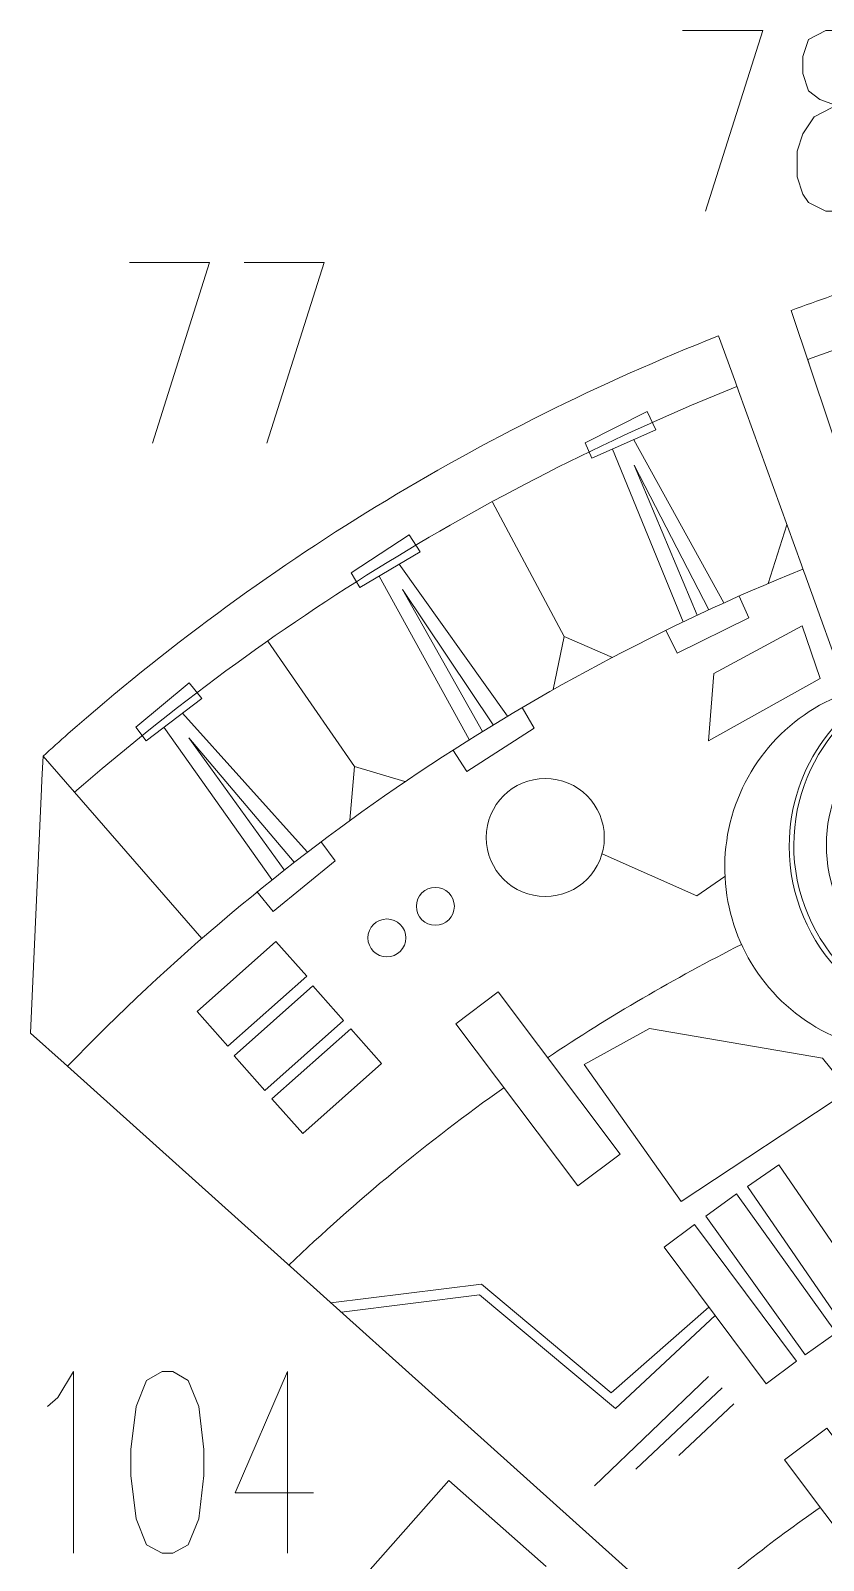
# Model space of a CAD drawing. Header units: millimetres. Extents: x -182 to 179, y -139 to 136.
# Drawn here: x -100.8 to -51, y 39.9 to 135.9 of the extents above; entities that cross this region are included whole.
import ezdxf

# ---------------------------------------------------------------- set-up
doc = ezdxf.new("R2010")
doc.units = ezdxf.units.MM
doc.header["$MEASUREMENT"] = 0
doc.layers.add('Layer 1', color=7, linetype='Continuous')

msp = doc.modelspace()

# ---------------------------------------------------------------- linework, layer by layer
at = {"layer": 'Layer 1', "color": 1, "lineweight": 9}
msp.add_ellipse((-68.477, 85.2337), major_axis=(0, 3.7042), ratio=1, dxfattribs=at)
at = {"layer": 'Layer 1', "color": 5, "lineweight": 9}
for centre in [(-75.3713, 80.9155), (-78.414, 78.9311)]:
    msp.add_ellipse(centre, major_axis=(0, 1.1906), ratio=1, dxfattribs=at)
at = {"layer": 'Layer 1', "color": 1, "lineweight": 9}
for points, knots in [([(-59.8632, 135.8757), (-59.8632, 135.8757), (-54.8321, 135.8757), (-54.8321, 135.8757), (-54.8321, 135.8757), (-54.8321, 135.8757), (-58.4196, 124.5458), (-58.4196, 124.5458)], [0, 0, 0, 0, 0.3333333, 0.3333333, 0.3333333, 0.3333333, 1, 1, 1, 1]), ([(-50.8783, 135.8757), (-50.8783, 135.8757), (-51.9556, 135.3253), (-51.9556, 135.3253), (-51.9556, 135.3253), (-51.9556, 135.3253), (-52.3219, 134.2571), (-52.3219, 134.2571), (-52.3219, 134.2571), (-52.3219, 134.2571), (-52.3219, 133.1727), (-52.3219, 133.1727), (-52.3219, 133.1727), (-52.3219, 133.1727), (-51.9556, 132.0883), (-51.9556, 132.0883), (-51.9556, 132.0883), (-51.9556, 132.0883), (-51.2446, 131.5542), (-51.2446, 131.5542), (-51.2446, 131.5542), (-51.2446, 131.5542), (-49.801, 131.0201), (-49.801, 131.0201), (-49.801, 131.0201), (-49.801, 131.0201), (-48.7237, 130.4697), (-48.7237, 130.4697), (-48.7237, 130.4697), (-48.7237, 130.4697), (-48.0126, 129.4015), (-48.0126, 129.4015), (-48.0126, 129.4015), (-48.0126, 129.4015), (-47.6463, 128.3171), (-47.6463, 128.3171), (-47.6463, 128.3171), (-47.6463, 128.3171), (-47.6463, 126.6986), (-47.6463, 126.6986), (-47.6463, 126.6986), (-47.6463, 126.6986), (-48.0126, 125.6141), (-48.0126, 125.6141), (-48.0126, 125.6141), (-48.0126, 125.6141), (-48.3681, 125.08), (-48.3681, 125.08), (-48.3681, 125.08), (-48.3681, 125.08), (-49.4455, 124.5458), (-49.4455, 124.5458), (-49.4455, 124.5458), (-49.4455, 124.5458), (-50.8783, 124.5458), (-50.8783, 124.5458), (-50.8783, 124.5458), (-50.8783, 124.5458), (-51.9556, 125.08), (-51.9556, 125.08), (-51.9556, 125.08), (-51.9556, 125.08), (-52.3219, 125.6141), (-52.3219, 125.6141), (-52.3219, 125.6141), (-52.3219, 125.6141), (-52.6774, 126.6986), (-52.6774, 126.6986), (-52.6774, 126.6986), (-52.6774, 126.6986), (-52.6774, 128.3171), (-52.6774, 128.3171), (-52.6774, 128.3171), (-52.6774, 128.3171), (-52.3219, 129.4015), (-52.3219, 129.4015), (-52.3219, 129.4015), (-52.3219, 129.4015), (-51.6001, 130.4697), (-51.6001, 130.4697), (-51.6001, 130.4697), (-51.6001, 130.4697), (-50.5228, 131.0201), (-50.5228, 131.0201), (-50.5228, 131.0201), (-50.5228, 131.0201), (-49.0899, 131.5542), (-49.0899, 131.5542), (-49.0899, 131.5542), (-49.0899, 131.5542), (-48.3681, 132.0883), (-48.3681, 132.0883), (-48.3681, 132.0883), (-48.3681, 132.0883), (-48.0126, 133.1727), (-48.0126, 133.1727), (-48.0126, 133.1727), (-48.0126, 133.1727), (-48.0126, 134.2571), (-48.0126, 134.2571), (-48.0126, 134.2571), (-48.0126, 134.2571), (-48.3681, 135.3253), (-48.3681, 135.3253), (-48.3681, 135.3253), (-48.3681, 135.3253), (-49.4455, 135.8757), (-49.4455, 135.8757), (-49.4455, 135.8757), (-49.4455, 135.8757), (-50.8783, 135.8757), (-50.8783, 135.8757)], [0, 0, 0, 0, 0.0344828, 0.0344828, 0.0344828, 0.0344828, 0.0689655, 0.0689655, 0.0689655, 0.0689655, 0.1034483, 0.1034483, 0.1034483, 0.1034483, 0.137931, 0.137931, 0.137931, 0.137931, 0.1724138, 0.1724138, 0.1724138, 0.1724138, 0.2068966, 0.2068966, 0.2068966, 0.2068966, 0.2413793, 0.2413793, 0.2413793, 0.2413793, 0.2758621, 0.2758621, 0.2758621, 0.2758621, 0.3103448, 0.3103448, 0.3103448, 0.3103448, 0.3448276, 0.3448276, 0.3448276, 0.3448276, 0.3793103, 0.3793103, 0.3793103, 0.3793103, 0.4137931, 0.4137931, 0.4137931, 0.4137931, 0.4482759, 0.4482759, 0.4482759, 0.4482759, 0.4827586, 0.4827586, 0.4827586, 0.4827586, 0.5172414, 0.5172414, 0.5172414, 0.5172414, 0.5517241, 0.5517241, 0.5517241, 0.5517241, 0.5862069, 0.5862069, 0.5862069, 0.5862069, 0.6206897, 0.6206897, 0.6206897, 0.6206897, 0.6551724, 0.6551724, 0.6551724, 0.6551724, 0.6896552, 0.6896552, 0.6896552, 0.6896552, 0.7241379, 0.7241379, 0.7241379, 0.7241379, 0.7586207, 0.7586207, 0.7586207, 0.7586207, 0.7931034, 0.7931034, 0.7931034, 0.7931034, 0.8275862, 0.8275862, 0.8275862, 0.8275862, 0.862069, 0.862069, 0.862069, 0.862069, 0.8965517, 0.8965517, 0.8965517, 0.8965517, 0.9310345, 0.9310345, 0.9310345, 0.9310345, 1, 1, 1, 1]), ([(-94.5635, 121.3115), (-94.5635, 121.3115), (-89.5324, 121.3115), (-89.5324, 121.3115), (-89.5324, 121.3115), (-89.5324, 121.3115), (-93.1199, 109.9818), (-93.1199, 109.9818)], [0, 0, 0, 0, 0.3333333, 0.3333333, 0.3333333, 0.3333333, 1, 1, 1, 1]), ([(-87.3777, 121.3115), (-87.3777, 121.3115), (-82.3466, 121.3115), (-82.3466, 121.3115), (-82.3466, 121.3115), (-82.3466, 121.3115), (-85.9449, 109.9818), (-85.9449, 109.9818)], [0, 0, 0, 0, 0.3333333, 0.3333333, 0.3333333, 0.3333333, 1, 1, 1, 1]), ([(-65.549, 109.0377), (-65.549, 109.0377), (-65.9828, 110.0132), (-65.9828, 110.0132), (-65.9828, 110.0132), (-65.9828, 110.0132), (-62.0935, 111.9635), (-62.0935, 111.9635), (-62.0935, 111.9635), (-62.0935, 111.9635), (-61.5368, 110.8212), (-61.5368, 110.8212), (-61.5368, 110.8212), (-61.5368, 110.8212), (-65.549, 109.0377), (-65.549, 109.0377)], [0, 0, 0, 0, 0.2, 0.2, 0.2, 0.2, 0.4, 0.4, 0.4, 0.4, 0.6, 0.6, 0.6, 0.6, 1, 1, 1, 1]), ([(-80.1086, 100.9302), (-80.1086, 100.9302), (-80.6512, 101.8497), (-80.6512, 101.8497), (-80.6512, 101.8497), (-80.6512, 101.8497), (-77.0103, 104.2319), (-77.0103, 104.2319), (-77.0103, 104.2319), (-77.0103, 104.2319), (-76.3266, 103.1608), (-76.3266, 103.1608), (-76.3266, 103.1608), (-76.3266, 103.1608), (-80.1086, 100.9302), (-80.1086, 100.9302)], [0, 0, 0, 0, 0.2, 0.2, 0.2, 0.2, 0.4, 0.4, 0.4, 0.4, 0.6, 0.6, 0.6, 0.6, 1, 1, 1, 1]), ([(-56.3034, 100.3888), (-56.3034, 100.3888), (-55.7009, 99.0185), (-55.7009, 99.0185), (-55.7009, 99.0185), (-55.7009, 99.0185), (-60.2046, 96.8006), (-60.2046, 96.8006), (-60.2046, 96.8006), (-60.2046, 96.8006), (-60.9107, 98.2455), (-60.9107, 98.2455)], [0, 0, 0, 0, 0.25, 0.25, 0.25, 0.25, 0.5, 0.5, 0.5, 0.5, 1, 1, 1, 1]), ([(-38.4142, 74.0774), (-44.3094, 72.2561), (-50.5647, 75.5587), (-52.3859, 81.4539), (-52.3859, 81.4539), (-54.2072, 87.3491), (-50.9046, 93.6044), (-45.0094, 95.4256), (-45.0094, 95.4256), (-39.1142, 97.2469), (-32.8589, 93.9443), (-31.0377, 88.0491), (-31.0377, 88.0491), (-29.2164, 82.1539), (-32.519, 75.8986), (-38.4142, 74.0774)], [0, 0, 0, 0, 0.2, 0.2, 0.2, 0.2, 0.4, 0.4, 0.4, 0.4, 0.6, 0.6, 0.6, 0.6, 1, 1, 1, 1]), ([(-93.5258, 91.3083), (-93.5258, 91.3083), (-94.1689, 92.1605), (-94.1689, 92.1605), (-94.1689, 92.1605), (-94.1689, 92.1605), (-90.8214, 94.9398), (-90.8214, 94.9398), (-90.8214, 94.9398), (-90.8214, 94.9398), (-90.0208, 93.9529), (-90.0208, 93.9529), (-90.0208, 93.9529), (-90.0208, 93.9529), (-93.5258, 91.3083), (-93.5258, 91.3083)], [0, 0, 0, 0, 0.2, 0.2, 0.2, 0.2, 0.4, 0.4, 0.4, 0.4, 0.6, 0.6, 0.6, 0.6, 1, 1, 1, 1]), ([(-39.0174, 76.03), (-43.8342, 74.5419), (-48.9452, 77.2404), (-50.4333, 82.0571), (-50.4333, 82.0571), (-51.9214, 86.8739), (-49.2229, 91.9849), (-44.4062, 93.473), (-44.4062, 93.473), (-39.5894, 94.9611), (-34.4784, 92.2626), (-32.9903, 87.4459), (-32.9903, 87.4459), (-31.5022, 82.6291), (-34.2007, 77.5181), (-39.0174, 76.03)], [0, 0, 0, 0, 0.2, 0.2, 0.2, 0.2, 0.4, 0.4, 0.4, 0.4, 0.6, 0.6, 0.6, 0.6, 1, 1, 1, 1]), ([(-69.9348, 93.3952), (-69.9348, 93.3952), (-69.1796, 92.1027), (-69.1796, 92.1027), (-69.1796, 92.1027), (-69.1796, 92.1027), (-73.4002, 89.3844), (-73.4002, 89.3844), (-73.4002, 89.3844), (-73.4002, 89.3844), (-74.2668, 90.7391), (-74.2668, 90.7391)], [0, 0, 0, 0, 0.25, 0.25, 0.25, 0.25, 0.5, 0.5, 0.5, 0.5, 1, 1, 1, 1]), ([(-82.5639, 84.9742), (-82.5639, 84.9742), (-81.6671, 83.7756), (-81.6671, 83.7756), (-81.6671, 83.7756), (-81.6671, 83.7756), (-85.5526, 80.5968), (-85.5526, 80.5968), (-85.5526, 80.5968), (-85.5526, 80.5968), (-86.5671, 81.8446), (-86.5671, 81.8446)], [0, 0, 0, 0, 0.25, 0.25, 0.25, 0.25, 0.5, 0.5, 0.5, 0.5, 1, 1, 1, 1]), ([(-85.3757, 78.7103), (-85.3757, 78.7103), (-90.3194, 74.3157), (-90.3194, 74.3157), (-90.3194, 74.3157), (-90.3194, 74.3157), (-88.3857, 72.1405), (-88.3857, 72.1405), (-88.3857, 72.1405), (-88.3857, 72.1405), (-83.442, 76.5351), (-83.442, 76.5351), (-83.442, 76.5351), (-83.442, 76.5351), (-85.3757, 78.7103), (-85.3757, 78.7103)], [0, 0, 0, 0, 0.2, 0.2, 0.2, 0.2, 0.4, 0.4, 0.4, 0.4, 0.6, 0.6, 0.6, 0.6, 1, 1, 1, 1]), ([(-83.0605, 75.9322), (-83.0605, 75.9322), (-88.0042, 71.5376), (-88.0042, 71.5376), (-88.0042, 71.5376), (-88.0042, 71.5376), (-86.0705, 69.3624), (-86.0705, 69.3624), (-86.0705, 69.3624), (-86.0705, 69.3624), (-81.1268, 73.757), (-81.1268, 73.757), (-81.1268, 73.757), (-81.1268, 73.757), (-83.0605, 75.9322), (-83.0605, 75.9322)], [0, 0, 0, 0, 0.2, 0.2, 0.2, 0.2, 0.4, 0.4, 0.4, 0.4, 0.6, 0.6, 0.6, 0.6, 1, 1, 1, 1]), ([(-80.6793, 73.2202), (-80.6793, 73.2202), (-85.623, 68.8256), (-85.623, 68.8256), (-85.623, 68.8256), (-85.623, 68.8256), (-83.6893, 66.6504), (-83.6893, 66.6504), (-83.6893, 66.6504), (-83.6893, 66.6504), (-78.7456, 71.045), (-78.7456, 71.045), (-78.7456, 71.045), (-78.7456, 71.045), (-80.6793, 73.2202), (-80.6793, 73.2202)], [0, 0, 0, 0, 0.2, 0.2, 0.2, 0.2, 0.4, 0.4, 0.4, 0.4, 0.6, 0.6, 0.6, 0.6, 1, 1, 1, 1]), ([(-61.9425, 73.242), (-61.9425, 73.242), (-66.0435, 70.993), (-66.0435, 70.993), (-66.0435, 70.993), (-66.0435, 70.993), (-59.9581, 62.394), (-59.9581, 62.394), (-59.9581, 62.394), (-59.9581, 62.394), (-49.4409, 69.3394), (-49.4409, 69.3394), (-49.4409, 69.3394), (-49.4409, 69.3394), (-51.0945, 71.3899), (-51.0945, 71.3899), (-51.0945, 71.3899), (-51.0945, 71.3899), (-61.9425, 73.242), (-61.9425, 73.242)], [0, 0, 0, 0, 0.1666667, 0.1666667, 0.1666667, 0.1666667, 0.3333333, 0.3333333, 0.3333333, 0.3333333, 0.5, 0.5, 0.5, 0.5, 0.6666667, 0.6666667, 0.6666667, 0.6666667, 1, 1, 1, 1]), ([(-53.8292, 64.69), (-53.8292, 64.69), (-55.7913, 63.3407), (-55.7913, 63.3407), (-55.7913, 63.3407), (-55.7913, 63.3407), (-49.7192, 54.5115), (-49.7192, 54.5115), (-49.7192, 54.5115), (-49.7192, 54.5115), (-47.7572, 55.8609), (-47.7572, 55.8609), (-47.7572, 55.8609), (-47.7572, 55.8609), (-53.8292, 64.69), (-53.8292, 64.69)], [0, 0, 0, 0, 0.2, 0.2, 0.2, 0.2, 0.4, 0.4, 0.4, 0.4, 0.6, 0.6, 0.6, 0.6, 1, 1, 1, 1]), ([(-56.4734, 62.8637), (-56.4734, 62.8637), (-58.4092, 61.4768), (-58.4092, 61.4768), (-58.4092, 61.4768), (-58.4092, 61.4768), (-52.1685, 52.766), (-52.1685, 52.766), (-52.1685, 52.766), (-52.1685, 52.766), (-50.2327, 54.1529), (-50.2327, 54.1529), (-50.2327, 54.1529), (-50.2327, 54.1529), (-56.4734, 62.8637), (-56.4734, 62.8637)], [0, 0, 0, 0, 0.2, 0.2, 0.2, 0.2, 0.4, 0.4, 0.4, 0.4, 0.6, 0.6, 0.6, 0.6, 1, 1, 1, 1]), ([(-59.1133, 60.9542), (-59.1133, 60.9542), (-61.023, 59.5317), (-61.023, 59.5317), (-61.023, 59.5317), (-61.023, 59.5317), (-54.6218, 50.9381), (-54.6218, 50.9381), (-54.6218, 50.9381), (-54.6218, 50.9381), (-52.7121, 52.3606), (-52.7121, 52.3606), (-52.7121, 52.3606), (-52.7121, 52.3606), (-59.1133, 60.9542), (-59.1133, 60.9542)], [0, 0, 0, 0, 0.2, 0.2, 0.2, 0.2, 0.4, 0.4, 0.4, 0.4, 0.6, 0.6, 0.6, 0.6, 1, 1, 1, 1]), ([(-99.7091, 49.5305), (-99.7091, 49.5305), (-99.0512, 50.0842), (-99.0512, 50.0842), (-99.0512, 50.0842), (-99.0512, 50.0842), (-98.0692, 51.7127), (-98.0692, 51.7127), (-98.0692, 51.7127), (-98.0692, 51.7127), (-98.0692, 40.3132), (-98.0692, 40.3132)], [0, 0, 0, 0, 0.25, 0.25, 0.25, 0.25, 0.5, 0.5, 0.5, 0.5, 1, 1, 1, 1]), ([(-92.5113, 51.7127), (-92.5113, 51.7127), (-93.4933, 51.159), (-93.4933, 51.159), (-93.4933, 51.159), (-93.4933, 51.159), (-94.1414, 49.5305), (-94.1414, 49.5305), (-94.1414, 49.5305), (-94.1414, 49.5305), (-94.4752, 46.8272), (-94.4752, 46.8272), (-94.4752, 46.8272), (-94.4752, 46.8272), (-94.4752, 45.1987), (-94.4752, 45.1987), (-94.4752, 45.1987), (-94.4752, 45.1987), (-94.1414, 42.4791), (-94.1414, 42.4791), (-94.1414, 42.4791), (-94.1414, 42.4791), (-93.4933, 40.8506), (-93.4933, 40.8506), (-93.4933, 40.8506), (-93.4933, 40.8506), (-92.5113, 40.3132), (-92.5113, 40.3132), (-92.5113, 40.3132), (-92.5113, 40.3132), (-91.8534, 40.3132), (-91.8534, 40.3132), (-91.8534, 40.3132), (-91.8534, 40.3132), (-90.8714, 40.8506), (-90.8714, 40.8506), (-90.8714, 40.8506), (-90.8714, 40.8506), (-90.2135, 42.4791), (-90.2135, 42.4791), (-90.2135, 42.4791), (-90.2135, 42.4791), (-89.8895, 45.1987), (-89.8895, 45.1987), (-89.8895, 45.1987), (-89.8895, 45.1987), (-89.8895, 46.8272), (-89.8895, 46.8272), (-89.8895, 46.8272), (-89.8895, 46.8272), (-90.2135, 49.5305), (-90.2135, 49.5305), (-90.2135, 49.5305), (-90.2135, 49.5305), (-90.8714, 51.159), (-90.8714, 51.159), (-90.8714, 51.159), (-90.8714, 51.159), (-91.8534, 51.7127), (-91.8534, 51.7127), (-91.8534, 51.7127), (-91.8534, 51.7127), (-92.5113, 51.7127), (-92.5113, 51.7127)], [0, 0, 0, 0, 0.0588235, 0.0588235, 0.0588235, 0.0588235, 0.1176471, 0.1176471, 0.1176471, 0.1176471, 0.1764706, 0.1764706, 0.1764706, 0.1764706, 0.2352941, 0.2352941, 0.2352941, 0.2352941, 0.2941176, 0.2941176, 0.2941176, 0.2941176, 0.3529412, 0.3529412, 0.3529412, 0.3529412, 0.4117647, 0.4117647, 0.4117647, 0.4117647, 0.4705882, 0.4705882, 0.4705882, 0.4705882, 0.5294118, 0.5294118, 0.5294118, 0.5294118, 0.5882353, 0.5882353, 0.5882353, 0.5882353, 0.6470588, 0.6470588, 0.6470588, 0.6470588, 0.7058824, 0.7058824, 0.7058824, 0.7058824, 0.7647059, 0.7647059, 0.7647059, 0.7647059, 0.8235294, 0.8235294, 0.8235294, 0.8235294, 0.8823529, 0.8823529, 0.8823529, 0.8823529, 1, 1, 1, 1]), ([(-84.6556, 51.7127), (-84.6556, 51.7127), (-87.9255, 44.1076), (-87.9255, 44.1076), (-87.9255, 44.1076), (-87.9255, 44.1076), (-83.0157, 44.1076), (-83.0157, 44.1076)], [0, 0, 0, 0, 0.3333333, 0.3333333, 0.3333333, 0.3333333, 1, 1, 1, 1])]:
    msp.add_open_spline(points, degree=3, knots=knots, dxfattribs=at)
at = {"layer": 'Layer 1', "lineweight": 9}
for points, knots in [([(-5.238, 112.0509), (-5.238, 112.0509), (-5.2524, 126.9517), (-5.2524, 126.9517), (-5.2524, 126.9517), (-20.6721, 126.901), (-35.9648, 124.2877), (-50.5147, 119.2217), (-50.5147, 119.2217), (-51.3581, 118.9283), (-52.2091, 118.6222), (-53.0471, 118.3124), (-53.0471, 118.3124), (-53.0471, 118.3124), (-48.231, 103.9535), (-48.231, 103.9535)], [0, 0, 0, 0, 0.2, 0.2, 0.2, 0.2, 0.4, 0.4, 0.4, 0.4, 0.6, 0.6, 0.6, 0.6, 1, 1, 1, 1]), ([(-56.5457, 113.8023), (-56.5457, 113.8023), (-57.5992, 116.7199), (-57.5992, 116.7199), (-57.5992, 116.7199), (-72.547, 110.814), (-86.3487, 102.3671), (-98.4019, 91.7522), (-98.4019, 91.7522), (-98.9417, 91.277), (-99.456, 90.8169), (-99.9886, 90.3331), (-99.9886, 90.3331), (-99.9886, 90.3331), (-100.0548, 88.8523), (-100.0548, 88.8523)], [0, 0, 0, 0, 0.2, 0.2, 0.2, 0.2, 0.4, 0.4, 0.4, 0.4, 0.6, 0.6, 0.6, 0.6, 1, 1, 1, 1]), ([(-48.0522, 103.4205), (-48.0522, 103.4205), (-45.397, 95.5042), (-45.397, 95.5042), (-45.397, 95.5042), (-49.9162, 93.9891), (-53.1726, 89.7205), (-53.1726, 84.6911), (-53.1726, 84.6911), (-53.1726, 78.3937), (-48.0676, 73.2887), (-41.7702, 73.2887), (-41.7702, 73.2887), (-40.5022, 73.2887), (-39.2827, 73.4961), (-38.1434, 73.878), (-38.1434, 73.878), (-38.1434, 73.878), (-38.1175, 73.8007), (-38.1175, 73.8007), (-38.1175, 73.8007), (-38.1175, 73.8007), (-36.2407, 68.2049), (-36.2407, 68.2049)], [0, 0, 0, 0, 0.1428571, 0.1428571, 0.1428571, 0.1428571, 0.2857143, 0.2857143, 0.2857143, 0.2857143, 0.4285714, 0.4285714, 0.4285714, 0.4285714, 0.5714286, 0.5714286, 0.5714286, 0.5714286, 0.7142857, 0.7142857, 0.7142857, 0.7142857, 1, 1, 1, 1]), ([(-29.1176, 37.842), (-29.1176, 37.842), (-30.0184, 40.3366), (-30.0184, 40.3366), (-30.0184, 40.3366), (-33.9371, 38.9217), (-38.3128, 39.7047), (-41.4976, 42.3909), (-41.4976, 42.3909), (-44.6822, 45.077), (-46.1919, 49.2581), (-45.458, 53.3593), (-45.458, 53.3593), (-44.7242, 57.4603), (-41.858, 60.8583), (-37.9394, 62.2733), (-37.9394, 62.2733), (-37.9394, 62.2733), (-41.5947, 72.3966), (-41.5947, 72.3966), (-41.5947, 72.3966), (-45.5134, 70.9815), (-49.8892, 71.7647), (-53.0738, 74.4508), (-53.0738, 74.4508), (-56.2586, 77.137), (-57.7683, 81.3181), (-57.0344, 85.4192), (-57.0344, 85.4192), (-56.3004, 89.5202), (-53.4344, 92.9183), (-49.5158, 94.3333), (-49.5158, 94.3333), (-49.5158, 94.3333), (-52.2173, 101.8149), (-52.2173, 101.8149)], [0, 0, 0, 0, 0.1, 0.1, 0.1, 0.1, 0.2, 0.2, 0.2, 0.2, 0.3, 0.3, 0.3, 0.3, 0.4, 0.4, 0.4, 0.4, 0.5, 0.5, 0.5, 0.5, 0.6, 0.6, 0.6, 0.6, 0.7, 0.7, 0.7, 0.7, 0.8, 0.8, 0.8, 0.8, 1, 1, 1, 1]), ([(-100.08, 88.2907), (-100.08, 88.2907), (-100.7661, 72.954), (-100.7661, 72.954), (-100.7661, 72.954), (-100.7661, 72.954), (-98.6589, 71.0611), (-98.6589, 71.0611)], [0, 0, 0, 0, 0.3333333, 0.3333333, 0.3333333, 0.3333333, 1, 1, 1, 1]), ([(-63.7724, 65.362), (-63.7724, 65.362), (-66.4268, 63.3624), (-66.4268, 63.3624), (-66.4268, 63.3624), (-66.4268, 63.3624), (-74.0935, 73.539), (-74.0935, 73.539), (-74.0935, 73.539), (-74.0935, 73.539), (-71.4391, 75.5387), (-71.4391, 75.5387), (-71.4391, 75.5387), (-71.4391, 75.5387), (-63.7724, 65.362), (-63.7724, 65.362)], [0, 0, 0, 0, 0.2, 0.2, 0.2, 0.2, 0.4, 0.4, 0.4, 0.4, 0.6, 0.6, 0.6, 0.6, 1, 1, 1, 1]), ([(-43.1508, 37.9892), (-43.1508, 37.9892), (-45.8052, 35.9895), (-45.8052, 35.9895), (-45.8052, 35.9895), (-45.8052, 35.9895), (-53.4718, 46.1661), (-53.4718, 46.1661), (-53.4718, 46.1661), (-53.4718, 46.1661), (-50.8175, 48.1658), (-50.8175, 48.1658), (-50.8175, 48.1658), (-50.8175, 48.1658), (-43.1508, 37.9892), (-43.1508, 37.9892)], [0, 0, 0, 0, 0.2, 0.2, 0.2, 0.2, 0.4, 0.4, 0.4, 0.4, 0.6, 0.6, 0.6, 0.6, 1, 1, 1, 1]), ([(-68.4158, 39.4824), (-68.4158, 39.4824), (-74.5341, 44.8788), (-74.5341, 44.8788), (-74.5341, 44.8788), (-74.5341, 44.8788), (-84.8498, 33.1833), (-84.8498, 33.1833), (-84.8498, 33.1833), (-84.8498, 33.1833), (-78.7315, 27.7869), (-78.7315, 27.7869)], [0, 0, 0, 0, 0.25, 0.25, 0.25, 0.25, 0.5, 0.5, 0.5, 0.5, 1, 1, 1, 1])]:
    msp.add_open_spline(points, degree=3, knots=knots, dxfattribs=at)
at = {"layer": 'Layer 1', "color": 5, "lineweight": 9}
for points in [[(-52.0144, 115.2335), (-50.4711, 115.7946), (-48.9155, 116.3305), (-47.3484, 116.8405)], [(-98.0149, 88.0699), (-85.7844, 98.7365), (-71.7583, 107.3969), (-56.4502, 113.5379)], [(-71.7985, 106.2808), (-71.7985, 106.2808), (-67.2873, 97.8393), (-67.2873, 97.8393)], [(-53.3186, 104.8648), (-53.3186, 104.8648), (-54.4975, 101.1723), (-54.4975, 101.1723)], [(-85.8752, 97.5658), (-85.8752, 97.5658), (-80.4368, 89.6897), (-80.4368, 89.6897)], [(-99.9886, 90.3331), (-99.9886, 90.3331), (-90.0154, 78.8967), (-90.0154, 78.8967)], [(-68.3329, 71.4156), (-64.4338, 74.0166), (-60.3714, 76.3921), (-56.1642, 78.5232)], [(-84.561, 58.3964), (-80.351, 62.4284), (-75.8431, 66.1521), (-71.0739, 69.5309)], [(-65.3819, 44.5343), (-65.3819, 44.5343), (-58.2382, 51.4134), (-58.2382, 51.4134)], [(-57.3783, 50.6858), (-57.3783, 50.6858), (-62.8023, 45.5926), (-62.8023, 45.5926)], [(-56.6507, 49.6936), (-56.6507, 49.6936), (-60.0903, 46.4525), (-60.0903, 46.4525)], [(-59.9429, 36.2809), (-57.1939, 38.7648), (-54.282, 41.072), (-51.2255, 43.1845)]]:
    msp.add_open_spline(points, degree=3, dxfattribs=at)
at = {"layer": 'Layer 1', "color": 1, "lineweight": 9}
for points in [[(-51.925, 114.967), (-51.925, 114.967), (-52.1038, 115.5), (-52.1038, 115.5)], [(-56.3608, 113.2714), (-56.3608, 113.2714), (-56.5396, 113.8044), (-56.5396, 113.8044)], [(-59.8325, 98.7664), (-59.8325, 98.7664), (-64.2635, 109.6091), (-64.2635, 109.6091)], [(-62.9309, 110.2015), (-62.9309, 110.2015), (-57.2715, 99.9562), (-57.2715, 99.9562)], [(-98.4498, 70.8732), (-85.5334, 84.2711), (-69.847, 94.9806), (-52.3128, 102.0794)], [(-77.6408, 102.3857), (-77.6408, 102.3857), (-70.8471, 92.8547), (-70.8471, 92.8547)], [(-52.2233, 101.8129), (-52.2233, 101.8129), (-52.4023, 102.3459), (-52.4023, 102.3459)], [(-73.2553, 91.3799), (-73.2553, 91.3799), (-78.8969, 101.6449), (-78.8969, 101.6449)], [(-91.2386, 93.034), (-91.2386, 93.034), (-83.4091, 84.3339), (-83.4091, 84.3339)], [(-85.6347, 82.5958), (-85.6347, 82.5958), (-92.4027, 92.1557), (-92.4027, 92.1557)], [(-100.08, 88.2907), (-100.08, 88.2907), (-100.0548, 88.8523), (-100.0548, 88.8523)], [(-98.2407, 70.6854), (-98.2407, 70.6854), (-98.6589, 71.061), (-98.6589, 71.061)], [(-84.6556, 51.7127), (-84.6556, 51.7127), (-84.6556, 40.3132), (-84.6556, 40.3132)]]:
    msp.add_open_spline(points, degree=3, dxfattribs=at)
at = {"layer": 'Layer 1', "lineweight": 9}
for points in [[(-52.4083, 102.3439), (-52.4083, 102.3439), (-56.3547, 113.2734), (-56.3547, 113.2734)], [(-98.2407, 70.6853), (-98.2407, 70.6853), (-60.152, 36.4688), (-60.152, 36.4688)]]:
    msp.add_open_spline(points, degree=3, dxfattribs=at)
at = {"layer": 'Layer 1', "color": 5, "lineweight": 9}
for points, knots in [([(-58.9479, 99.1849), (-58.9479, 99.1849), (-62.9022, 108.599), (-62.9022, 108.599), (-62.9022, 108.599), (-62.9022, 108.599), (-58.2237, 99.5216), (-58.2237, 99.5216)], [0, 0, 0, 0, 0.3333333, 0.3333333, 0.3333333, 0.3333333, 1, 1, 1, 1]), ([(-72.4243, 91.8968), (-72.4243, 91.8968), (-77.429, 100.797), (-77.429, 100.797), (-77.429, 100.797), (-77.429, 100.797), (-71.7434, 92.314), (-71.7434, 92.314)], [0, 0, 0, 0, 0.3333333, 0.3333333, 0.3333333, 0.3333333, 1, 1, 1, 1]), ([(-57.9075, 95.5332), (-57.9075, 95.5332), (-52.3513, 98.5098), (-52.3513, 98.5098), (-52.3513, 98.5098), (-52.3513, 98.5098), (-51.2268, 95.2025), (-51.2268, 95.2025), (-51.2268, 95.2025), (-51.2268, 95.2025), (-58.2383, 91.2999), (-58.2383, 91.2999), (-58.2383, 91.2999), (-58.2383, 91.2999), (-57.9075, 95.5332), (-57.9075, 95.5332)], [0, 0, 0, 0, 0.2, 0.2, 0.2, 0.2, 0.4, 0.4, 0.4, 0.4, 0.6, 0.6, 0.6, 0.6, 1, 1, 1, 1]), ([(-67.9732, 94.5244), (-67.9732, 94.5244), (-67.2874, 97.8394), (-67.2874, 97.8394), (-67.2874, 97.8394), (-67.2874, 97.8394), (-64.2655, 96.5398), (-64.2655, 96.5398)], [0, 0, 0, 0, 0.3333333, 0.3333333, 0.3333333, 0.3333333, 1, 1, 1, 1]), ([(-84.8676, 83.2035), (-84.8676, 83.2035), (-90.8483, 91.4795), (-90.8483, 91.4795), (-90.8483, 91.4795), (-90.8483, 91.4795), (-84.2384, 83.6952), (-84.2384, 83.6952)], [0, 0, 0, 0, 0.3333333, 0.3333333, 0.3333333, 0.3333333, 1, 1, 1, 1]), ([(-80.7428, 86.3184), (-80.7428, 86.3184), (-80.4369, 89.6897), (-80.4369, 89.6897), (-80.4369, 89.6897), (-80.4369, 89.6897), (-77.2873, 88.7409), (-77.2873, 88.7409)], [0, 0, 0, 0, 0.3333333, 0.3333333, 0.3333333, 0.3333333, 1, 1, 1, 1]), ([(-64.9178, 84.2038), (-64.9178, 84.2038), (-58.9658, 81.5759), (-58.9658, 81.5759), (-58.9658, 81.5759), (-58.9658, 81.5759), (-57.2024, 82.7819), (-57.2024, 82.7819)], [0, 0, 0, 0, 0.3333333, 0.3333333, 0.3333333, 0.3333333, 1, 1, 1, 1]), ([(-58.2149, 55.7618), (-58.2149, 55.7618), (-64.3422, 50.3898), (-64.3422, 50.3898), (-64.3422, 50.3898), (-64.3422, 50.3898), (-72.4782, 57.2028), (-72.4782, 57.2028), (-72.4782, 57.2028), (-72.4782, 57.2028), (-81.9236, 56.0271), (-81.9236, 56.0271)], [0, 0, 0, 0, 0.25, 0.25, 0.25, 0.25, 0.5, 0.5, 0.5, 0.5, 1, 1, 1, 1]), ([(-81.269, 55.4391), (-81.269, 55.4391), (-72.6105, 56.5414), (-72.6105, 56.5414), (-72.6105, 56.5414), (-72.6105, 56.5414), (-64.0777, 49.3976), (-64.0777, 49.3976), (-64.0777, 49.3976), (-64.0777, 49.3976), (-57.8224, 55.2349), (-57.8224, 55.2349)], [0, 0, 0, 0, 0.25, 0.25, 0.25, 0.25, 0.5, 0.5, 0.5, 0.5, 1, 1, 1, 1])]:
    msp.add_open_spline(points, degree=3, knots=knots, dxfattribs=at)

doc.saveas('drawing.dxf')
